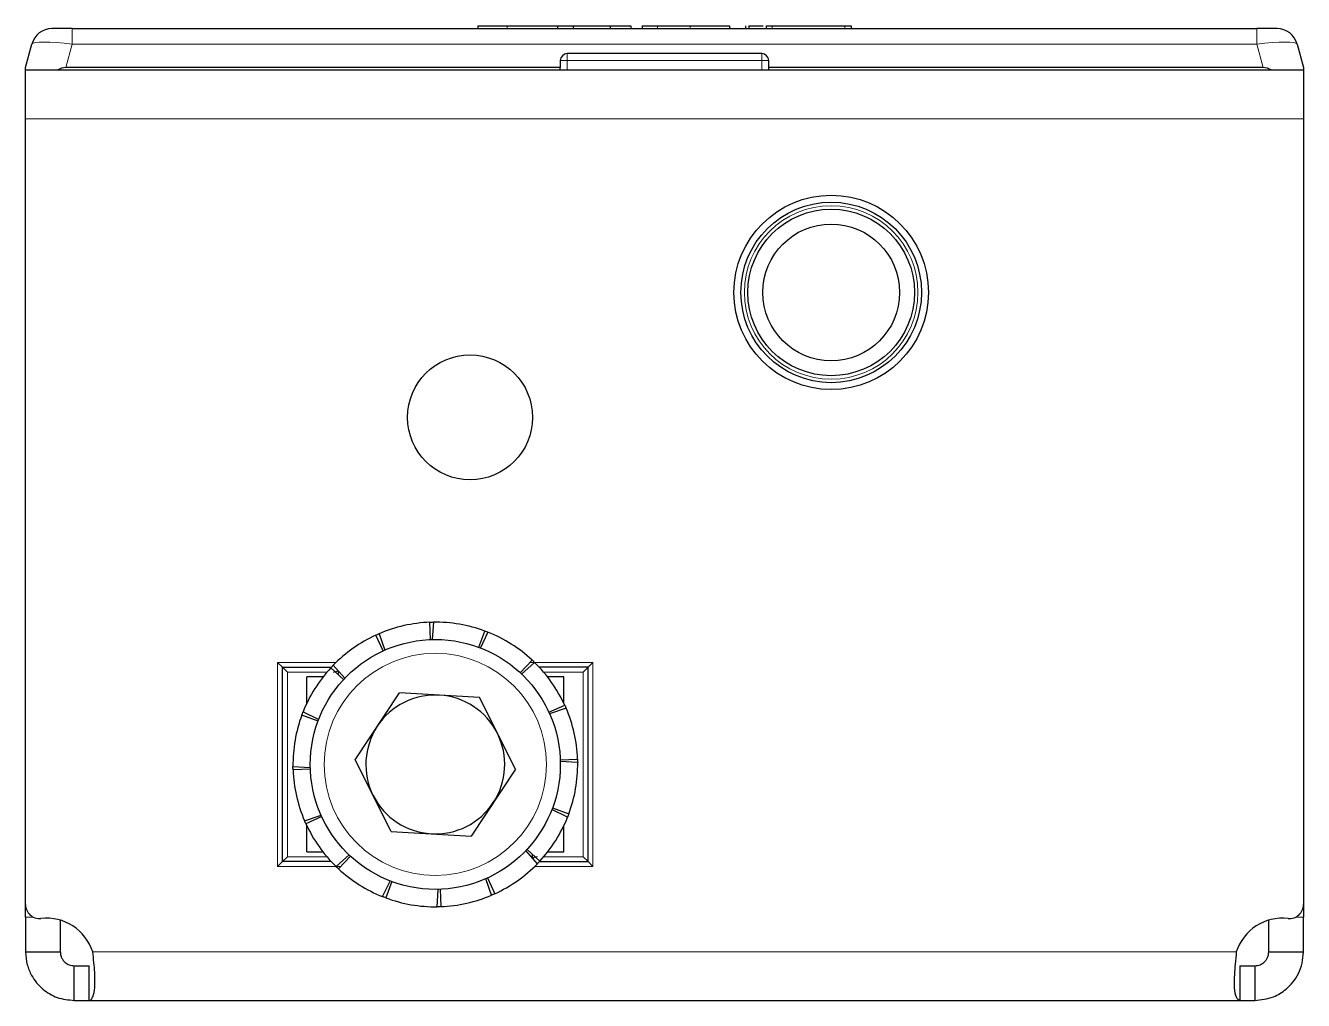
# Model space of a CAD drawing. Header units: millimetres. Extents: x 0 to 3263, y -408 to 594.
# Drawn here: x 1171.4 to 1263.4, y 78 to 148.2 of the extents above; entities that cross this region are included whole.
import ezdxf

# ---------------------------------------------------------------- set-up
doc = ezdxf.new("R2010")
doc.units = ezdxf.units.MM

msp = doc.modelspace()

# ---------------------------------------------------------------- linework, layer by layer
at = {"color": 7, "linetype": 'Continuous', "lineweight": 25}
for p, q in [((1203.958, 148.161), (1203.958, 147.961)), ((1209.614, 148.161), (1209.673, 148.161)), ((1209.673, 148.161), (1209.673, 147.961)), ((1209.673, 148.161), (1210.805, 148.161)), ((1210.805, 148.161), (1210.805, 147.961)), ((1210.805, 148.161), (1213.472, 148.161)), ((1213.472, 148.161), (1213.472, 147.961)), ((1213.472, 148.161), (1214.959, 148.161)), ((1214.959, 148.161), (1214.959, 147.961)), ((1215.772, 148.186), (1215.772, 147.961)), ((1219.239, 148.161), (1222.068, 148.161)), ((1222.068, 148.161), (1222.068, 147.961)), ((1223.21, 148.161), (1223.21, 147.961)), ((1223.463, 148.161), (1223.463, 147.961)), ((1224.7, 148.161), (1224.7, 147.961)), ((1225.134, 148.161), (1230.379, 148.161)), ((1230.813, 148.161), (1230.813, 147.961)), ((1174.736, 147.961), (1173.287, 147.961)), ((1174.736, 147.961), (1260.036, 147.961)), ((1261.485, 147.961), (1260.036, 147.961)), ((1171.386, 145.161), (1171.838, 146.849)), ((1262.934, 146.849), (1263.386, 145.161)), ((1209.886, 145.661), (1209.886, 145.161)), ((1224.386, 146.161), (1210.386, 146.161)), ((1224.886, 145.161), (1224.886, 145.661)), ((1171.386, 144.961), (1171.386, 145.161)), ((1171.386, 141.461), (1171.386, 144.961)), ((1263.386, 144.961), (1171.386, 144.961)), ((1209.886, 145.161), (1174.284, 145.161)), ((1209.886, 144.961), (1209.886, 145.161)), ((1260.488, 145.161), (1224.886, 145.161)), ((1224.886, 144.961), (1224.886, 145.161)), ((1263.386, 145.161), (1263.386, 144.961)), ((1263.386, 144.961), (1263.386, 141.461)), ((1171.386, 84.861), (1171.386, 141.461)), ((1263.386, 141.461), (1263.386, 84.861)), ((1200.543, 103.954), (1200.496, 105.203)), ((1200.745, 105.21), (1200.669, 103.958)), ((1197.128, 103.138), (1196.606, 104.274)), ((1196.834, 104.376), (1197.242, 103.19)), ((1204.011, 103.401), (1204.445, 104.573)), ((1204.678, 104.483), (1204.128, 103.356)), ((1189.536, 102.311), (1189.886, 101.961)), ((1207.003, 101.562), (1207.852, 102.479)), ((1208.034, 102.307), (1207.094, 101.476)), ((1211.886, 101.961), (1212.236, 102.311)), ((1189.886, 87.961), (1189.886, 101.961)), ((1189.886, 101.961), (1193.399, 101.961)), ((1189.886, 101.961), (1190.236, 101.611)), ((1192.801, 101.261), (1191.636, 101.261)), ((1191.636, 99.377), (1191.636, 101.261)), ((1194.284, 101.078), (1193.367, 101.927)), ((1193.539, 102.108), (1194.37, 101.169)), ((1193.886, 101.711), (1193.886, 101.447)), ((1211.886, 101.961), (1208.373, 101.961)), ((1210.136, 101.261), (1208.971, 101.261)), ((1210.136, 99.377), (1210.136, 101.261)), ((1211.536, 101.611), (1211.886, 101.961)), ((1211.886, 87.961), (1211.886, 101.961)), ((1195.122, 95.3), (1198.298, 100.122)), ((1204.061, 99.783), (1198.298, 100.122)), ((1206.649, 94.622), (1204.061, 99.783)), ((1192.446, 98.086), (1191.274, 98.52)), ((1191.363, 98.753), (1192.49, 98.203)), ((1209.064, 98.719), (1210.199, 99.241)), ((1210.301, 99.013), (1209.115, 98.605)), ((1190.637, 94.82), (1191.889, 94.743)), ((1197.711, 90.139), (1195.122, 95.3)), ((1209.879, 95.304), (1211.128, 95.351)), ((1211.135, 95.101), (1209.883, 95.178)), ((1191.892, 94.618), (1190.643, 94.57)), ((1206.649, 94.622), (1203.474, 89.8)), ((1191.471, 90.909), (1192.657, 91.317)), ((1192.708, 91.202), (1191.572, 90.68)), ((1210.409, 91.169), (1209.282, 91.718)), ((1209.326, 91.836), (1210.498, 91.402)), ((1191.636, 88.661), (1191.636, 90.545)), ((1210.136, 88.661), (1210.136, 90.545)), ((1197.711, 90.139), (1203.474, 89.8)), ((1191.636, 88.661), (1192.801, 88.661)), ((1193.738, 87.614), (1194.677, 88.445)), ((1194.769, 88.359), (1193.919, 87.442)), ((1208.233, 87.813), (1207.402, 88.752)), ((1207.488, 88.844), (1208.405, 87.994)), ((1207.886, 88.211), (1207.886, 88.475)), ((1208.971, 88.661), (1210.136, 88.661)), ((1189.536, 87.611), (1189.886, 87.961)), ((1189.886, 87.961), (1190.236, 88.311)), ((1193.398, 87.961), (1189.886, 87.961)), ((1208.373, 87.961), (1211.886, 87.961)), ((1211.536, 88.311), (1211.886, 87.961)), ((1211.886, 87.961), (1212.236, 87.611)), ((1197.094, 85.438), (1197.644, 86.565)), ((1197.761, 86.521), (1197.327, 85.348)), ((1204.938, 85.546), (1204.53, 86.731)), ((1204.644, 86.783), (1205.166, 85.647)), ((1201.027, 84.712), (1201.103, 85.963)), ((1201.229, 85.967), (1201.276, 84.718)), ((1171.386, 83.964), (1171.386, 84.861)), ((1263.386, 84.861), (1263.386, 83.964)), ((1171.386, 83.964), (1171.386, 81.461)), ((1173.886, 83.743), (1173.886, 81.461)), ((1260.886, 81.461), (1260.886, 83.743)), ((1263.386, 81.461), (1263.386, 83.964)), ((1171.386, 81.461), (1173.886, 81.461)), ((1260.886, 81.461), (1263.386, 81.461)), ((1174.886, 80.461), (1175.973, 80.461)), ((1174.886, 77.961), (1174.886, 80.461)), ((1175.973, 77.961), (1175.973, 80.461)), ((1258.799, 80.461), (1258.799, 77.961)), ((1258.799, 80.461), (1259.886, 80.461)), ((1259.886, 80.461), (1259.886, 77.961)), ((1174.886, 77.961), (1175.973, 77.961)), ((1175.973, 77.961), (1258.799, 77.961)), ((1258.799, 77.961), (1259.886, 77.961))]:
    msp.add_line(p, q, dxfattribs=at)
at = {"color": 8, "linetype": 'Continuous', "lineweight": 18}
for p, q in [((1206.068, 148.161), (1206.068, 147.961)), ((1216.878, 148.161), (1216.878, 147.961)), ((1219.239, 148.161), (1219.239, 147.961)), ((1225.134, 148.161), (1225.134, 147.961)), ((1230.379, 148.161), (1230.379, 147.961)), ((1174.736, 147.961), (1174.736, 146.849)), ((1260.036, 146.849), (1260.036, 147.961)), ((1174.736, 146.849), (1174.284, 145.161)), ((1260.036, 146.849), (1174.736, 146.849)), ((1260.488, 145.161), (1260.036, 146.849)), ((1210.386, 145.661), (1209.886, 145.661)), ((1210.386, 145.661), (1210.386, 146.161)), ((1210.386, 145.661), (1210.386, 144.961)), ((1224.386, 145.661), (1210.386, 145.661)), ((1224.386, 145.661), (1224.386, 146.161)), ((1224.386, 144.961), (1224.386, 145.661)), ((1224.386, 145.661), (1224.886, 145.661)), ((1263.386, 141.461), (1171.386, 141.461)), ((1189.536, 87.611), (1189.536, 102.311)), ((1189.536, 102.311), (1193.742, 102.311)), ((1207.696, 102.311), (1212.236, 102.311)), ((1212.236, 102.311), (1212.236, 87.611)), ((1193.086, 101.611), (1190.236, 101.611)), ((1190.236, 101.611), (1190.236, 88.311)), ((1211.536, 101.611), (1208.686, 101.611)), ((1211.536, 88.311), (1211.536, 101.611)), ((1194.076, 87.611), (1189.536, 87.611)), ((1190.236, 88.311), (1193.086, 88.311)), ((1212.236, 87.611), (1208.03, 87.611)), ((1208.686, 88.311), (1211.536, 88.311)), ((1171.945, 83.964), (1171.386, 83.964)), ((1263.386, 83.964), (1262.827, 83.964)), ((1258.554, 81.461), (1176.218, 81.461))]:
    msp.add_line(p, q, dxfattribs=at)
at = {"color": 7, "linetype": 'Continuous', "lineweight": 25}
for centre, radius in [((1229.386, 128.961), 7), ((1229.386, 128.961), 6.5), ((1229.386, 128.961), 6), ((1229.386, 128.961), 4.925), ((1203.386, 119.961), 4.5), ((1200.886, 94.961), 9)]:
    msp.add_circle(centre, radius, dxfattribs=at)
at = {"color": 8, "linetype": 'Continuous', "lineweight": 18}
for centre, radius in [((1229.386, 128.961), 6.25), ((1200.886, 94.961), 8)]:
    msp.add_circle(centre, radius, dxfattribs=at)
at = {"color": 7, "linetype": 'Continuous', "lineweight": 25}
for centre, radius, start, end in [((1173.287, 146.461), 1.5, 90, 165), ((1261.485, 146.461), 1.5, 15, 90), ((1210.386, 145.661), 0.5, 90, 180), ((1224.386, 145.661), 0.5, 0, 90), ((1200.886, 94.961), 10.25, 92.18282, 113.28692), ((1200.886, 94.961), 10.25, 69.68282, 90.78692), ((1200.886, 94.961), 10.25, 114.68282, 135.78692), ((1200.886, 94.961), 10.25, 47.18282, 68.28692), ((1200.886, 94.961), 10.25, 24.68282, 45.78692), ((1200.886, 94.961), 10.25, 137.18282, 158.28692), ((1200.886, 94.961), 5, 86.63523, 146.63523), ((1200.886, 94.961), 5, 26.63523, 86.63523), ((1200.886, 94.961), 10.25, 159.68282, 180.78692), ((1200.886, 94.961), 10.25, 2.18282, 23.28692), ((1200.886, 94.961), 5, 146.63523, 206.63523), ((1200.886, 94.961), 5, 326.63523, 26.63523), ((1200.886, 94.961), 10.25, 339.68282, 0.78692), ((1200.886, 94.961), 10.25, 182.18282, 203.28692), ((1200.886, 94.961), 5, 206.63523, 266.63523), ((1200.886, 94.961), 5, 266.63523, 326.63523), ((1200.886, 94.961), 10.25, 317.18282, 338.28692), ((1200.886, 94.961), 10.25, 204.68282, 225.78692), ((1200.886, 94.961), 10.25, 227.18282, 248.28692), ((1200.886, 94.961), 10.25, 294.68282, 315.78692), ((1172.386, 84.861), 1, 180, 276.37937), ((1200.886, 94.961), 10.25, 249.68282, 270.78692), ((1200.886, 94.961), 10.25, 272.18282, 293.28692), ((1262.386, 84.861), 1, 263.62063, 0), ((1172.886, 80.389), 3.5, 17.82529, 96.37937), ((1261.886, 80.389), 3.5, 83.62063, 162.17471)]:
    msp.add_arc(centre, radius, start, end, dxfattribs=at)
at = {"color": 8, "linetype": 'Continuous', "lineweight": 18}
for centre, major_axis, start_param, end_param in [((1174.84, 146.461), (3.003, -0.382), 1.621093, 3.124852), ((1259.932, 146.461), (3.003, 0.382), 0.016741, 1.520499)]:
    msp.add_ellipse(centre, major_axis=major_axis, ratio=0.123038, start_param=start_param, end_param=end_param, dxfattribs=at)
at = {"color": 7, "linetype": 'Continuous', "lineweight": 25}
for centre, major_axis, start_param, end_param in [((1171.386, 133.57), (3.099, 11.565), 0.067037, 0.253072), ((1263.386, 133.57), (-3.099, 11.565), 6.030113, 6.216148)]:
    msp.add_ellipse(centre, major_axis=major_axis, ratio=0.250563, start_param=start_param, end_param=end_param, dxfattribs=at)
for points, knots in [([(1203.958, 148.161), (1204.328, 148.161), (1205.017, 148.161), (1205.736, 148.161), (1206.068, 148.161)], [0, 0, 0, 0, 0.5368, 1, 1, 1, 1]), ([(1206.068, 148.161), (1206.569, 148.161), (1207.505, 148.161), (1208.697, 148.161), (1209.423, 148.161), (1209.604, 148.161), (1209.614, 148.161)], [0, 0, 0, 0, 0.3819835, 0.7133523, 0.984017, 1, 1, 1, 1]), ([(1215.789, 148.161), (1215.784, 148.161), (1215.756, 148.161), (1215.913, 148.161), (1216.281, 148.161), (1216.668, 148.161), (1216.878, 148.161)], [0, 0, 0, 0, 0.061615, 0.333035, 0.637399, 1, 1, 1, 1]), ([(1216.878, 148.161), (1217.037, 148.161), (1217.396, 148.161), (1218.195, 148.161), (1218.827, 148.161), (1219.239, 148.161)], [0, 0, 0, 0, 0.216742, 0.489643, 1, 1, 1, 1]), ([(1223.463, 148.161), (1223.515, 148.161), (1223.625, 148.161), (1223.925, 148.161), (1224.209, 148.161), (1224.414, 148.161), (1224.479, 148.161)], [0, 0, 0, 0, 0.255277, 0.538303, 0.854078, 1, 1, 1, 1]), ([(1223.64, 148.161), (1223.754, 148.161), (1223.997, 148.161), (1224.302, 148.161), (1224.478, 148.161), (1224.479, 148.161)], [0, 0, 0, 0, 0.466249, 0.997338, 1, 1, 1, 1]), ([(1224.7, 148.161), (1224.708, 148.161), (1224.725, 148.161), (1224.841, 148.161), (1224.983, 148.161), (1225.083, 148.161), (1225.134, 148.161)], [0, 0, 0, 0, 0.2852483, 0.5605631, 0.7771515, 1, 1, 1, 1]), ([(1230.379, 148.161), (1230.444, 148.161), (1230.571, 148.161), (1230.712, 148.161), (1230.798, 148.161), (1230.808, 148.161), (1230.813, 148.161)], [0, 0, 0, 0, 0.281303, 0.555629, 0.773878, 1, 1, 1, 1]), ([(1200.496, 105.203), (1200.537, 105.205), (1200.6, 105.207), (1200.683, 105.209), (1200.724, 105.209), (1200.745, 105.21)], [0, 0, 0, 0, 0.499981, 0.749988, 1, 1, 1, 1]), ([(1196.606, 104.274), (1196.643, 104.291), (1196.7, 104.317), (1196.776, 104.351), (1196.815, 104.367), (1196.834, 104.376)], [0, 0, 0, 0, 0.499981, 0.749988, 1, 1, 1, 1]), ([(1204.445, 104.573), (1204.484, 104.558), (1204.542, 104.537), (1204.62, 104.506), (1204.659, 104.491), (1204.678, 104.483)], [0, 0, 0, 0, 0.4999808, 0.7499881, 1, 1, 1, 1]), ([(1207.852, 102.479), (1207.883, 102.451), (1207.929, 102.408), (1207.989, 102.351), (1208.019, 102.322), (1208.034, 102.307)], [0, 0, 0, 0, 0.499981, 0.749988, 1, 1, 1, 1]), ([(1193.367, 101.927), (1193.396, 101.958), (1193.438, 102.003), (1193.496, 102.064), (1193.525, 102.093), (1193.539, 102.108)], [0, 0, 0, 0, 0.4999808, 0.7499881, 1, 1, 1, 1]), ([(1191.274, 98.52), (1191.288, 98.559), (1191.31, 98.617), (1191.34, 98.695), (1191.356, 98.733), (1191.363, 98.753)], [0, 0, 0, 0, 0.499981, 0.749988, 1, 1, 1, 1]), ([(1210.199, 99.241), (1210.217, 99.203), (1210.243, 99.146), (1210.276, 99.07), (1210.293, 99.032), (1210.301, 99.013)], [0, 0, 0, 0, 0.499981, 0.749988, 1, 1, 1, 1]), ([(1190.643, 94.57), (1190.642, 94.612), (1190.64, 94.674), (1190.638, 94.758), (1190.637, 94.799), (1190.637, 94.82)], [0, 0, 0, 0, 0.499981, 0.749988, 1, 1, 1, 1]), ([(1211.128, 95.351), (1211.13, 95.31), (1211.132, 95.247), (1211.134, 95.164), (1211.135, 95.122), (1211.135, 95.101)], [0, 0, 0, 0, 0.4999808, 0.7499881, 1, 1, 1, 1]), ([(1210.498, 91.402), (1210.484, 91.363), (1210.462, 91.304), (1210.432, 91.227), (1210.416, 91.188), (1210.409, 91.169)], [0, 0, 0, 0, 0.4999808, 0.7499881, 1, 1, 1, 1]), ([(1191.572, 90.68), (1191.555, 90.718), (1191.529, 90.775), (1191.496, 90.851), (1191.479, 90.889), (1191.471, 90.909)], [0, 0, 0, 0, 0.499981, 0.749988, 1, 1, 1, 1]), ([(1193.919, 87.442), (1193.889, 87.47), (1193.843, 87.513), (1193.783, 87.571), (1193.753, 87.6), (1193.738, 87.614)], [0, 0, 0, 0, 0.499981, 0.749988, 1, 1, 1, 1]), ([(1208.405, 87.994), (1208.376, 87.964), (1208.334, 87.918), (1208.276, 87.858), (1208.247, 87.828), (1208.233, 87.813)], [0, 0, 0, 0, 0.499981, 0.749988, 1, 1, 1, 1]), ([(1205.166, 85.647), (1205.128, 85.63), (1205.072, 85.604), (1204.995, 85.57), (1204.957, 85.554), (1204.938, 85.546)], [0, 0, 0, 0, 0.499981, 0.749988, 1, 1, 1, 1]), ([(1197.327, 85.348), (1197.288, 85.363), (1197.229, 85.385), (1197.152, 85.415), (1197.113, 85.43), (1197.094, 85.438)], [0, 0, 0, 0, 0.499981, 0.749988, 1, 1, 1, 1]), ([(1201.276, 84.718), (1201.235, 84.717), (1201.172, 84.715), (1201.089, 84.713), (1201.047, 84.712), (1201.027, 84.712)], [0, 0, 0, 0, 0.499981, 0.749988, 1, 1, 1, 1]), ([(1171.386, 81.461), (1171.411, 81.145), (1171.457, 80.554), (1171.856, 79.609), (1172.569, 78.742), (1173.667, 78.085), (1174.472, 78.003), (1174.886, 77.961)], [0, 0, 0, 0, 0.17084, 0.319217, 0.548103, 0.767822, 1, 1, 1, 1]), ([(1173.886, 81.461), (1173.893, 81.371), (1173.906, 81.203), (1173.999, 80.982), (1174.115, 80.815), (1174.245, 80.687), (1174.384, 80.59), (1174.609, 80.484), (1174.772, 80.47), (1174.886, 80.461)], [0, 0, 0, 0, 0.154359, 0.287283, 0.400435, 0.496544, 0.604314, 0.723151, 1, 1, 1, 1]), ([(1175.973, 77.961), (1176.026, 77.977), (1176.125, 78.009), (1176.272, 78.293), (1176.374, 78.754), (1176.39, 79.383), (1176.37, 79.999), (1176.315, 80.704), (1176.251, 81.205), (1176.218, 81.461)], [0, 0, 0, 0, 0.1440667, 0.2712756, 0.4749075, 0.5979974, 0.7263376, 0.8602454, 1, 1, 1, 1]), ([(1258.554, 81.461), (1258.524, 81.166), (1258.467, 80.614), (1258.399, 79.712), (1258.376, 78.829), (1258.513, 78.105), (1258.702, 78.01), (1258.799, 77.961)], [0, 0, 0, 0, 0.16069, 0.301312, 0.521951, 0.753573, 1, 1, 1, 1]), ([(1259.886, 80.461), (1260.013, 80.473), (1260.226, 80.495), (1260.495, 80.653), (1260.673, 80.832), (1260.79, 81.015), (1260.871, 81.231), (1260.881, 81.382), (1260.886, 81.461)], [0, 0, 0, 0, 0.296302, 0.497469, 0.6154973, 0.73607, 0.8631142, 1, 1, 1, 1]), ([(1259.886, 77.961), (1260.342, 78.011), (1261.147, 78.101), (1262.058, 78.67), (1262.648, 79.27), (1263.049, 79.902), (1263.33, 80.646), (1263.367, 81.184), (1263.386, 81.461)], [0, 0, 0, 0, 0.254149, 0.448213, 0.574908, 0.708872, 0.850468, 1, 1, 1, 1])]:
    msp.add_open_spline(points, degree=3, knots=knots, dxfattribs=at)
at = {"color": 8, "linetype": 'Continuous', "lineweight": 18}
for points, knots in [([(1193.536, 101.611), (1193.575, 101.614), (1193.638, 101.618), (1193.717, 101.639), (1193.778, 101.661), (1193.827, 101.683), (1193.862, 101.699), (1193.882, 101.709), (1193.885, 101.71), (1193.886, 101.711)], [0, 0, 0, 0, 0.208592, 0.336235, 0.479855, 0.625864, 0.760785, 0.885235, 1, 1, 1, 1]), ([(1207.886, 88.211), (1207.887, 88.211), (1207.889, 88.213), (1207.91, 88.223), (1207.944, 88.238), (1207.994, 88.261), (1208.054, 88.282), (1208.134, 88.303), (1208.197, 88.308), (1208.236, 88.311)], [0, 0, 0, 0, 0.114765, 0.239215, 0.3741364, 0.5201448, 0.6637649, 0.791408, 1, 1, 1, 1])]:
    msp.add_open_spline(points, degree=3, knots=knots, dxfattribs=at)

doc.saveas('drawing.dxf')
